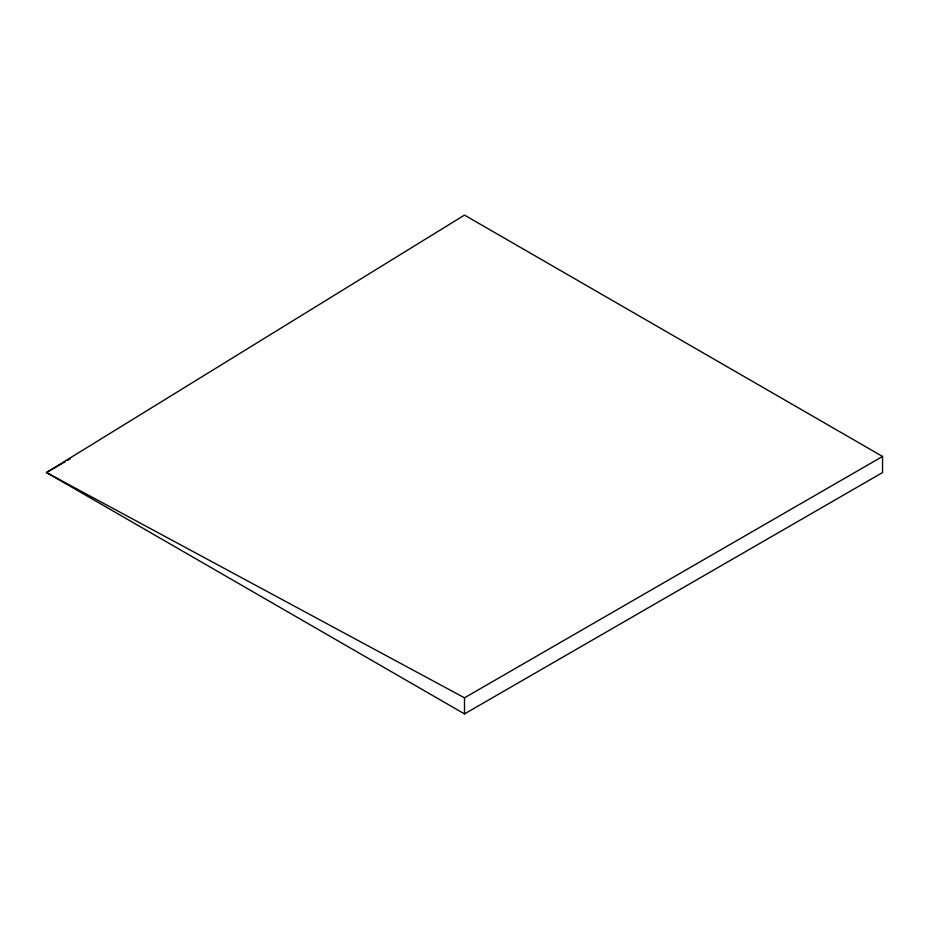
<?xml version="1.0" encoding="UTF-8"?>
<svg xmlns="http://www.w3.org/2000/svg" width="929" height="929" viewBox="0 0 929 929"><rect width="100%" height="100%" fill="white"/><g stroke="black" fill="none" stroke-linecap="round" stroke-linejoin="round"><path stroke-width="1.39" d="M65.111 461.771L46.45 472.547L464.5 713.902L882.55 472.547L882.55 456.453L464.5 215.098L46.45 472.547L464.5 697.818L882.55 456.453M67.596 460.331L70.093 458.903M464.5 697.818L464.5 713.902"/></g></svg>
